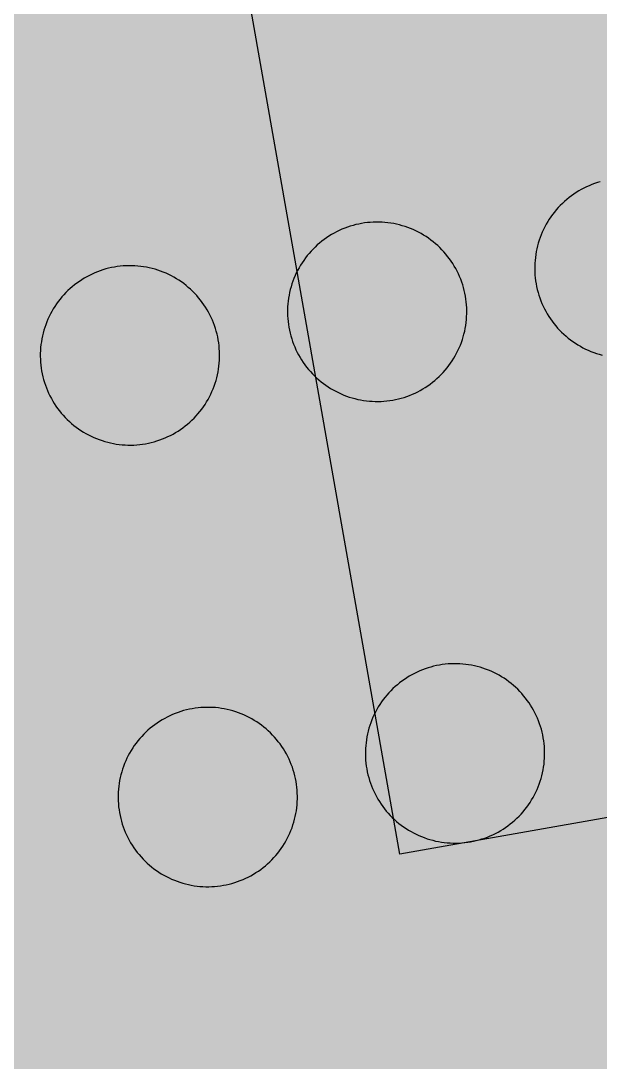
# Model space of a CAD drawing. Header units: metres. Extents: x 284000 to 318000, y 7632000 to 7666000.
# Drawn here: x 296029.4 to 296126.7, y 7650239.9 to 7650414.7 of the extents above; entities that cross this region are included whole.
import ezdxf

# ---------------------------------------------------------------- set-up
doc = ezdxf.new("R2010")
doc.units = ezdxf.units.M
doc.header["$LTSCALE"] = 10
for name, color, linetype in [('HV-D-OPSLAG', 51, 'Continuous'), ('HV-GRAAN', 50, 'Continuous'), ('HV-ONDERGROND', 8, 'Continuous')]:
    doc.layers.add(name, color=color, linetype=linetype)
picture_1 = doc.add_image_def('image1.jpg', size_in_pixel=(3400, 3400))

msp = doc.modelspace()

# ---------------------------------------------------------------- hatches: boundary and pattern name
at = {"layer": 'HV-D-OPSLAG', "true_color": 0xf1faee, "transparency": 33554534}
h = msp.add_hatch(color=51, dxfattribs=at)
h.dxf.hatch_style = 1
h.paths.add_polyline_path([(296145.54, 7650375.78), (296145.45, 7650376.27), (296145.34, 7650376.75), (296145.22, 7650377.22), (296145.08, 7650377.69), (296144.92, 7650378.16), (296144.75, 7650378.62), (296144.56, 7650379.08), (296144.36, 7650379.53), (296144.15, 7650379.97), (296143.92, 7650380.41), (296143.67, 7650380.84), (296143.41, 7650381.26), (296143.14, 7650381.67), (296142.86, 7650382.07), (296142.56, 7650382.46), (296142.25, 7650382.84), (296141.93, 7650383.22), (296141.59, 7650383.58), (296141.25, 7650383.93), (296140.89, 7650384.27), (296140.52, 7650384.59), (296140.14, 7650384.91), (296139.75, 7650385.21), (296139.35, 7650385.5), (296138.95, 7650385.77), (296138.53, 7650386.04), (296138.1, 7650386.28), (296137.67, 7650386.52), (296137.23, 7650386.74), (296136.78, 7650386.95), (296136.33, 7650387.14), (296135.87, 7650387.31), (296135.4, 7650387.47), (296134.93, 7650387.62), (296134.46, 7650387.75), (296133.98, 7650387.86), (296133.49, 7650387.96), (296133.01, 7650388.05), (296132.52, 7650388.11), (296132.03, 7650388.16), (296131.54, 7650388.2), (296131.05, 7650388.22), (296130.56, 7650388.22), (296130.06, 7650388.21), (296129.57, 7650388.18), (296129.08, 7650388.13), (296128.59, 7650388.07), (296128.11, 7650387.99), (296127.62, 7650387.9), (296127.14, 7650387.79), (296126.67, 7650387.66), (296126.19, 7650387.52), (296125.73, 7650387.37), (296125.26, 7650387.2), (296124.81, 7650387.01), (296124.36, 7650386.81), (296123.91, 7650386.59), (296123.48, 7650386.36), (296123.05, 7650386.12), (296122.63, 7650385.86), (296122.22, 7650385.59), (296121.82, 7650385.31), (296121.43, 7650385.01), (296121.04, 7650384.7), (296120.67, 7650384.38), (296120.31, 7650384.04), (296119.96, 7650383.69), (296119.62, 7650383.34), (296119.29, 7650382.97), (296118.98, 7650382.59), (296118.68, 7650382.2), (296118.39, 7650381.8), (296118.11, 7650381.39), (296117.85, 7650380.98), (296117.6, 7650380.55), (296117.37, 7650380.12), (296117.15, 7650379.68), (296116.94, 7650379.23), (296116.75, 7650378.78), (296116.57, 7650378.32), (296116.41, 7650377.85), (296116.27, 7650377.38), (296116.14, 7650376.9), (296116.02, 7650376.43), (296115.92, 7650375.94), (296115.84, 7650375.46), (296115.78, 7650374.97), (296115.72, 7650374.48), (296115.69, 7650373.99), (296115.67, 7650373.5), (296115.67, 7650373), (296115.68, 7650372.51), (296115.71, 7650372.02), (296115.76, 7650371.53), (296115.82, 7650371.04), (296115.9, 7650370.55), (296115.99, 7650370.07), (296116.1, 7650369.59), (296116.22, 7650369.11), (296116.36, 7650368.64), (296116.52, 7650368.17), (296116.69, 7650367.71), (296116.88, 7650367.26), (296117.08, 7650366.81), (296117.29, 7650366.36), (296117.52, 7650365.93), (296117.77, 7650365.5), (296118.02, 7650365.08), (296118.3, 7650364.67), (296118.58, 7650364.27), (296118.88, 7650363.87), (296119.19, 7650363.49), (296119.51, 7650363.12), (296119.85, 7650362.76), (296120.19, 7650362.41), (296120.55, 7650362.07), (296120.92, 7650361.74), (296121.3, 7650361.43), (296121.69, 7650361.13), (296122.09, 7650360.84), (296122.49, 7650360.56), (296122.91, 7650360.3), (296123.34, 7650360.05), (296123.77, 7650359.82), (296124.21, 7650359.6), (296124.66, 7650359.39), (296125.11, 7650359.2), (296125.57, 7650359.02), (296126.04, 7650358.86), (296126.51, 7650358.72), (296126.98, 7650358.59), (296127.46, 7650358.47), (296127.94, 7650358.37), (296128.43, 7650358.29), (296128.92, 7650358.22), (296129.41, 7650358.17), (296129.9, 7650358.14), (296130.39, 7650358.12), (296130.88, 7650358.12), (296131.38, 7650358.13), (296131.87, 7650358.16), (296132.36, 7650358.2), (296132.85, 7650358.27), (296133.33, 7650358.34), (296133.82, 7650358.44), (296134.3, 7650358.55), (296134.77, 7650358.67), (296135.25, 7650358.81), (296135.71, 7650358.97), (296136.17, 7650359.14), (296136.63, 7650359.32), (296137.08, 7650359.53), (296137.52, 7650359.74), (296137.96, 7650359.97), (296138.39, 7650360.21), (296138.81, 7650360.47), (296139.22, 7650360.74), (296139.62, 7650361.03), (296140.01, 7650361.33), (296140.39, 7650361.64), (296140.77, 7650361.96), (296141.13, 7650362.29), (296141.48, 7650362.64), (296141.82, 7650363), (296142.14, 7650363.37), (296142.46, 7650363.75), (296142.76, 7650364.14), (296143.05, 7650364.53), (296143.33, 7650364.94), (296143.59, 7650365.36), (296143.84, 7650365.78), (296144.07, 7650366.22), (296144.29, 7650366.66), (296144.5, 7650367.11), (296144.69, 7650367.56), (296144.86, 7650368.02), (296145.02, 7650368.49), (296145.17, 7650368.96), (296145.3, 7650369.43), (296145.42, 7650369.91), (296145.51, 7650370.39), (296145.6, 7650370.88), (296145.66, 7650371.37), (296145.71, 7650371.86), (296145.75, 7650372.35), (296145.77, 7650372.84), (296145.77, 7650373.33), (296145.76, 7650373.82), (296145.73, 7650374.32), (296145.68, 7650374.81), (296145.62, 7650375.3)])
h = msp.add_hatch(color=51, dxfattribs=at)
h.dxf.hatch_style = 1
h.paths.add_polyline_path([(296104.04, 7650368.46), (296103.94, 7650368.95), (296103.83, 7650369.43), (296103.71, 7650369.9), (296103.57, 7650370.38), (296103.41, 7650370.84), (296103.24, 7650371.3), (296103.06, 7650371.76), (296102.85, 7650372.21), (296102.64, 7650372.65), (296102.41, 7650373.09), (296102.17, 7650373.52), (296101.91, 7650373.94), (296101.64, 7650374.35), (296101.35, 7650374.75), (296101.05, 7650375.14), (296100.74, 7650375.52), (296100.42, 7650375.9), (296100.09, 7650376.26), (296099.74, 7650376.61), (296099.38, 7650376.95), (296099.01, 7650377.27), (296098.63, 7650377.59), (296098.25, 7650377.89), (296097.85, 7650378.18), (296097.44, 7650378.46), (296097.02, 7650378.72), (296096.6, 7650378.97), (296096.16, 7650379.2), (296095.72, 7650379.42), (296095.27, 7650379.63), (296094.82, 7650379.82), (296094.36, 7650379.99), (296093.9, 7650380.15), (296093.42, 7650380.3), (296092.95, 7650380.43), (296092.47, 7650380.54), (296091.99, 7650380.64), (296091.5, 7650380.73), (296091.01, 7650380.79), (296090.52, 7650380.84), (296090.03, 7650380.88), (296089.54, 7650380.9), (296089.05, 7650380.9), (296088.56, 7650380.89), (296088.06, 7650380.86), (296087.57, 7650380.81), (296087.09, 7650380.75), (296086.6, 7650380.67), (296086.12, 7650380.58), (296085.63, 7650380.47), (296085.16, 7650380.35), (296084.69, 7650380.2), (296084.22, 7650380.05), (296083.76, 7650379.88), (296083.3, 7650379.69), (296082.85, 7650379.49), (296082.41, 7650379.28), (296081.97, 7650379.05), (296081.54, 7650378.8), (296081.12, 7650378.54), (296080.71, 7650378.27), (296080.31, 7650377.99), (296079.92, 7650377.69), (296079.54, 7650377.38), (296079.16, 7650377.06), (296078.8, 7650376.72), (296078.45, 7650376.38), (296078.11, 7650376.02), (296077.79, 7650375.65), (296077.47, 7650375.27), (296077.17, 7650374.88), (296076.88, 7650374.48), (296076.61, 7650374.07), (296076.34, 7650373.66), (296076.1, 7650373.23), (296075.86, 7650372.8), (296075.64, 7650372.36), (296075.43, 7650371.91), (296075.24, 7650371.46), (296075.07, 7650371), (296074.91, 7650370.53), (296074.76, 7650370.06), (296074.63, 7650369.59), (296074.52, 7650369.11), (296074.42, 7650368.62), (296074.34, 7650368.14), (296074.27, 7650367.65), (296074.22, 7650367.16), (296074.18, 7650366.67), (296074.16, 7650366.18), (296074.16, 7650365.68), (296074.17, 7650365.19), (296074.2, 7650364.7), (296074.25, 7650364.21), (296074.31, 7650363.72), (296074.39, 7650363.24), (296074.48, 7650362.75), (296074.59, 7650362.27), (296074.72, 7650361.79), (296074.86, 7650361.32), (296075.01, 7650360.86), (296075.18, 7650360.39), (296075.37, 7650359.94), (296075.57, 7650359.49), (296075.79, 7650359.04), (296076.02, 7650358.61), (296076.26, 7650358.18), (296076.52, 7650357.76), (296076.79, 7650357.35), (296077.07, 7650356.95), (296077.37, 7650356.56), (296077.68, 7650356.17), (296078, 7650355.8), (296078.34, 7650355.44), (296078.69, 7650355.09), (296079.04, 7650354.75), (296079.41, 7650354.42), (296079.79, 7650354.11), (296080.18, 7650353.81), (296080.58, 7650353.52), (296080.99, 7650353.24), (296081.4, 7650352.98), (296081.83, 7650352.73), (296082.26, 7650352.5), (296082.7, 7650352.28), (296083.15, 7650352.07), (296083.6, 7650351.88), (296084.06, 7650351.7), (296084.53, 7650351.54), (296085, 7650351.4), (296085.48, 7650351.27), (296085.95, 7650351.15), (296086.44, 7650351.05), (296086.92, 7650350.97), (296087.41, 7650350.9), (296087.9, 7650350.85), (296088.39, 7650350.82), (296088.88, 7650350.8), (296089.38, 7650350.8), (296089.87, 7650350.81), (296090.36, 7650350.84), (296090.85, 7650350.89), (296091.34, 7650350.95), (296091.83, 7650351.03), (296092.31, 7650351.12), (296092.79, 7650351.23), (296093.27, 7650351.35), (296093.74, 7650351.49), (296094.21, 7650351.65), (296094.67, 7650351.82), (296095.12, 7650352.01), (296095.57, 7650352.21), (296096.02, 7650352.42), (296096.45, 7650352.65), (296096.88, 7650352.9), (296097.3, 7650353.15), (296097.71, 7650353.43), (296098.11, 7650353.71), (296098.51, 7650354.01), (296098.89, 7650354.32), (296099.26, 7650354.64), (296099.62, 7650354.98), (296099.97, 7650355.32), (296100.31, 7650355.68), (296100.64, 7650356.05), (296100.95, 7650356.43), (296101.25, 7650356.82), (296101.54, 7650357.22), (296101.82, 7650357.62), (296102.08, 7650358.04), (296102.33, 7650358.47), (296102.56, 7650358.9), (296102.78, 7650359.34), (296102.99, 7650359.79), (296103.18, 7650360.24), (296103.36, 7650360.7), (296103.52, 7650361.17), (296103.66, 7650361.64), (296103.79, 7650362.11), (296103.91, 7650362.59), (296104.01, 7650363.07), (296104.09, 7650363.56), (296104.16, 7650364.05), (296104.21, 7650364.54), (296104.24, 7650365.03), (296104.26, 7650365.52), (296104.26, 7650366.01), (296104.25, 7650366.51), (296104.22, 7650367), (296104.18, 7650367.49), (296104.11, 7650367.98)])
h = msp.add_hatch(color=51, dxfattribs=at)
h.dxf.hatch_style = 1
h.paths.add_polyline_path([(296062.53, 7650361.14), (296062.44, 7650361.63), (296062.33, 7650362.11), (296062.2, 7650362.58), (296062.06, 7650363.06), (296061.91, 7650363.52), (296061.73, 7650363.99), (296061.55, 7650364.44), (296061.35, 7650364.89), (296061.13, 7650365.33), (296060.9, 7650365.77), (296060.66, 7650366.2), (296060.4, 7650366.62), (296060.13, 7650367.03), (296059.84, 7650367.43), (296059.55, 7650367.82), (296059.24, 7650368.21), (296058.91, 7650368.58), (296058.58, 7650368.94), (296058.23, 7650369.29), (296057.88, 7650369.63), (296057.51, 7650369.95), (296057.13, 7650370.27), (296056.74, 7650370.57), (296056.34, 7650370.86), (296055.93, 7650371.14), (296055.51, 7650371.4), (296055.09, 7650371.65), (296054.66, 7650371.88), (296054.22, 7650372.1), (296053.77, 7650372.31), (296053.31, 7650372.5), (296052.85, 7650372.67), (296052.39, 7650372.84), (296051.92, 7650372.98), (296051.44, 7650373.11), (296050.96, 7650373.23), (296050.48, 7650373.32), (296050, 7650373.41), (296049.51, 7650373.47), (296049.02, 7650373.53), (296048.53, 7650373.56), (296048.03, 7650373.58), (296047.54, 7650373.58), (296047.05, 7650373.57), (296046.56, 7650373.54), (296046.07, 7650373.49), (296045.58, 7650373.43), (296045.09, 7650373.35), (296044.61, 7650373.26), (296044.13, 7650373.15), (296043.65, 7650373.03), (296043.18, 7650372.89), (296042.71, 7650372.73), (296042.25, 7650372.56), (296041.79, 7650372.37), (296041.34, 7650372.17), (296040.9, 7650371.96), (296040.47, 7650371.73), (296040.04, 7650371.48), (296039.62, 7650371.23), (296039.21, 7650370.95), (296038.81, 7650370.67), (296038.41, 7650370.37), (296038.03, 7650370.06), (296037.66, 7650369.74), (296037.3, 7650369.4), (296036.95, 7650369.06), (296036.61, 7650368.7), (296036.28, 7650368.33), (296035.97, 7650367.95), (296035.66, 7650367.56), (296035.38, 7650367.16), (296035.1, 7650366.76), (296034.84, 7650366.34), (296034.59, 7650365.91), (296034.35, 7650365.48), (296034.13, 7650365.04), (296033.93, 7650364.59), (296033.74, 7650364.14), (296033.56, 7650363.68), (296033.4, 7650363.21), (296033.25, 7650362.74), (296033.12, 7650362.27), (296033.01, 7650361.79), (296032.91, 7650361.31), (296032.83, 7650360.82), (296032.76, 7650360.33), (296032.71, 7650359.84), (296032.68, 7650359.35), (296032.66, 7650358.86), (296032.65, 7650358.37), (296032.67, 7650357.87), (296032.7, 7650357.38), (296032.74, 7650356.89), (296032.8, 7650356.4), (296032.88, 7650355.92), (296032.98, 7650355.43), (296033.08, 7650354.95), (296033.21, 7650354.48), (296033.35, 7650354), (296033.51, 7650353.54), (296033.68, 7650353.07), (296033.86, 7650352.62), (296034.06, 7650352.17), (296034.28, 7650351.73), (296034.51, 7650351.29), (296034.75, 7650350.86), (296035.01, 7650350.44), (296035.28, 7650350.03), (296035.57, 7650349.63), (296035.86, 7650349.24), (296036.18, 7650348.85), (296036.5, 7650348.48), (296036.83, 7650348.12), (296037.18, 7650347.77), (296037.54, 7650347.43), (296037.91, 7650347.11), (296038.28, 7650346.79), (296038.67, 7650346.49), (296039.07, 7650346.2), (296039.48, 7650345.92), (296039.9, 7650345.66), (296040.32, 7650345.41), (296040.76, 7650345.18), (296041.2, 7650344.96), (296041.64, 7650344.75), (296042.1, 7650344.56), (296042.56, 7650344.39), (296043.02, 7650344.22), (296043.49, 7650344.08), (296043.97, 7650343.95), (296044.45, 7650343.83), (296044.93, 7650343.74), (296045.42, 7650343.65), (296045.9, 7650343.59), (296046.39, 7650343.54), (296046.89, 7650343.5), (296047.38, 7650343.48), (296047.87, 7650343.48), (296048.36, 7650343.49), (296048.85, 7650343.52), (296049.34, 7650343.57), (296049.83, 7650343.63), (296050.32, 7650343.71), (296050.8, 7650343.8), (296051.28, 7650343.91), (296051.76, 7650344.03), (296052.23, 7650344.17), (296052.7, 7650344.33), (296053.16, 7650344.5), (296053.62, 7650344.69), (296054.07, 7650344.89), (296054.51, 7650345.1), (296054.95, 7650345.33), (296055.37, 7650345.58), (296055.79, 7650345.84), (296056.2, 7650346.11), (296056.61, 7650346.39), (296057, 7650346.69), (296057.38, 7650347), (296057.75, 7650347.32), (296058.11, 7650347.66), (296058.47, 7650348), (296058.8, 7650348.36), (296059.13, 7650348.73), (296059.45, 7650349.11), (296059.75, 7650349.5), (296060.04, 7650349.9), (296060.31, 7650350.3), (296060.57, 7650350.72), (296060.82, 7650351.15), (296061.06, 7650351.58), (296061.28, 7650352.02), (296061.48, 7650352.47), (296061.67, 7650352.92), (296061.85, 7650353.38), (296062.01, 7650353.85), (296062.16, 7650354.32), (296062.29, 7650354.79), (296062.4, 7650355.27), (296062.5, 7650355.75), (296062.58, 7650356.24), (296062.65, 7650356.73), (296062.7, 7650357.22), (296062.74, 7650357.71), (296062.75, 7650358.2), (296062.76, 7650358.69), (296062.74, 7650359.19), (296062.71, 7650359.68), (296062.67, 7650360.17), (296062.61, 7650360.66)])
h = msp.add_hatch(color=51, dxfattribs=at)
h.dxf.hatch_style = 1
h.paths.add_polyline_path([(296117.11, 7650294.34), (296117.01, 7650294.83), (296116.9, 7650295.31), (296116.78, 7650295.78), (296116.64, 7650296.26), (296116.48, 7650296.72), (296116.31, 7650297.19), (296116.12, 7650297.64), (296115.92, 7650298.09), (296115.71, 7650298.53), (296115.48, 7650298.97), (296115.23, 7650299.4), (296114.98, 7650299.82), (296114.71, 7650300.23), (296114.42, 7650300.63), (296114.12, 7650301.02), (296113.81, 7650301.41), (296113.49, 7650301.78), (296113.16, 7650302.14), (296112.81, 7650302.49), (296112.45, 7650302.83), (296112.08, 7650303.15), (296111.7, 7650303.47), (296111.31, 7650303.77), (296110.92, 7650304.06), (296110.51, 7650304.34), (296110.09, 7650304.6), (296109.67, 7650304.85), (296109.23, 7650305.08), (296108.79, 7650305.3), (296108.34, 7650305.51), (296107.89, 7650305.7), (296107.43, 7650305.87), (296106.96, 7650306.04), (296106.49, 7650306.18), (296106.02, 7650306.31), (296105.54, 7650306.43), (296105.06, 7650306.52), (296104.57, 7650306.61), (296104.08, 7650306.67), (296103.59, 7650306.73), (296103.1, 7650306.76), (296102.61, 7650306.78), (296102.12, 7650306.78), (296101.63, 7650306.77), (296101.13, 7650306.74), (296100.64, 7650306.69), (296100.15, 7650306.63), (296099.67, 7650306.55), (296099.18, 7650306.46), (296098.7, 7650306.35), (296098.23, 7650306.23), (296097.76, 7650306.09), (296097.29, 7650305.93), (296096.83, 7650305.76), (296096.37, 7650305.57), (296095.92, 7650305.37), (296095.48, 7650305.16), (296095.04, 7650304.93), (296094.61, 7650304.68), (296094.19, 7650304.43), (296093.78, 7650304.15), (296093.38, 7650303.87), (296092.99, 7650303.57), (296092.61, 7650303.26), (296092.23, 7650302.94), (296091.87, 7650302.6), (296091.52, 7650302.26), (296091.18, 7650301.9), (296090.86, 7650301.53), (296090.54, 7650301.15), (296090.24, 7650300.76), (296089.95, 7650300.36), (296089.68, 7650299.96), (296089.41, 7650299.54), (296089.16, 7650299.11), (296088.93, 7650298.68), (296088.71, 7650298.24), (296088.5, 7650297.79), (296088.31, 7650297.34), (296088.14, 7650296.88), (296087.98, 7650296.41), (296087.83, 7650295.94), (296087.7, 7650295.47), (296087.59, 7650294.99), (296087.49, 7650294.51), (296087.4, 7650294.02), (296087.34, 7650293.53), (296087.29, 7650293.04), (296087.25, 7650292.55), (296087.23, 7650292.06), (296087.23, 7650291.57), (296087.24, 7650291.07), (296087.27, 7650290.58), (296087.32, 7650290.09), (296087.38, 7650289.6), (296087.46, 7650289.12), (296087.55, 7650288.63), (296087.66, 7650288.15), (296087.79, 7650287.68), (296087.93, 7650287.2), (296088.08, 7650286.74), (296088.25, 7650286.27), (296088.44, 7650285.82), (296088.64, 7650285.37), (296088.86, 7650284.93), (296089.08, 7650284.49), (296089.33, 7650284.06), (296089.59, 7650283.64), (296089.86, 7650283.23), (296090.14, 7650282.83), (296090.44, 7650282.44), (296090.75, 7650282.05), (296091.07, 7650281.68), (296091.41, 7650281.32), (296091.75, 7650280.97), (296092.11, 7650280.63), (296092.48, 7650280.31), (296092.86, 7650279.99), (296093.25, 7650279.69), (296093.65, 7650279.4), (296094.06, 7650279.12), (296094.47, 7650278.86), (296094.9, 7650278.61), (296095.33, 7650278.38), (296095.77, 7650278.16), (296096.22, 7650277.95), (296096.67, 7650277.76), (296097.13, 7650277.59), (296097.6, 7650277.42), (296098.07, 7650277.28), (296098.54, 7650277.15), (296099.02, 7650277.03), (296099.51, 7650276.94), (296099.99, 7650276.85), (296100.48, 7650276.79), (296100.97, 7650276.73), (296101.46, 7650276.7), (296101.95, 7650276.68), (296102.45, 7650276.68), (296102.94, 7650276.69), (296103.43, 7650276.72), (296103.92, 7650276.77), (296104.41, 7650276.83), (296104.9, 7650276.91), (296105.38, 7650277), (296105.86, 7650277.11), (296106.34, 7650277.23), (296106.81, 7650277.37), (296107.28, 7650277.53), (296107.74, 7650277.7), (296108.19, 7650277.89), (296108.64, 7650278.09), (296109.09, 7650278.3), (296109.52, 7650278.53), (296109.95, 7650278.78), (296110.37, 7650279.03), (296110.78, 7650279.31), (296111.18, 7650279.59), (296111.57, 7650279.89), (296111.96, 7650280.2), (296112.33, 7650280.52), (296112.69, 7650280.86), (296113.04, 7650281.2), (296113.38, 7650281.56), (296113.71, 7650281.93), (296114.02, 7650282.31), (296114.32, 7650282.7), (296114.61, 7650283.1), (296114.89, 7650283.5), (296115.15, 7650283.92), (296115.4, 7650284.35), (296115.63, 7650284.78), (296115.85, 7650285.22), (296116.06, 7650285.67), (296116.25, 7650286.12), (296116.43, 7650286.58), (296116.59, 7650287.05), (296116.73, 7650287.52), (296116.86, 7650287.99), (296116.98, 7650288.47), (296117.08, 7650288.95), (296117.16, 7650289.44), (296117.23, 7650289.93), (296117.28, 7650290.42), (296117.31, 7650290.91), (296117.33, 7650291.4), (296117.33, 7650291.89), (296117.32, 7650292.39), (296117.29, 7650292.88), (296117.24, 7650293.37), (296117.18, 7650293.86)])
h = msp.add_hatch(color=51, dxfattribs=at)
h.dxf.hatch_style = 1
h.paths.add_polyline_path([(296075.6, 7650287.02), (296075.51, 7650287.51), (296075.4, 7650287.99), (296075.27, 7650288.47), (296075.13, 7650288.94), (296074.98, 7650289.4), (296074.8, 7650289.87), (296074.62, 7650290.32), (296074.42, 7650290.77), (296074.2, 7650291.22), (296073.97, 7650291.65), (296073.73, 7650292.08), (296073.47, 7650292.5), (296073.2, 7650292.91), (296072.91, 7650293.31), (296072.62, 7650293.7), (296072.31, 7650294.09), (296071.98, 7650294.46), (296071.65, 7650294.82), (296071.3, 7650295.17), (296070.94, 7650295.51), (296070.58, 7650295.84), (296070.2, 7650296.15), (296069.81, 7650296.45), (296069.41, 7650296.74), (296069, 7650297.02), (296068.58, 7650297.28), (296068.16, 7650297.53), (296067.73, 7650297.76), (296067.29, 7650297.98), (296066.84, 7650298.19), (296066.38, 7650298.38), (296065.92, 7650298.56), (296065.46, 7650298.72), (296064.99, 7650298.86), (296064.51, 7650298.99), (296064.03, 7650299.11), (296063.55, 7650299.21), (296063.06, 7650299.29), (296062.58, 7650299.36), (296062.09, 7650299.41), (296061.6, 7650299.44), (296061.1, 7650299.46), (296060.61, 7650299.46), (296060.12, 7650299.45), (296059.63, 7650299.42), (296059.14, 7650299.37), (296058.65, 7650299.31), (296058.16, 7650299.23), (296057.68, 7650299.14), (296057.2, 7650299.03), (296056.72, 7650298.91), (296056.25, 7650298.77), (296055.78, 7650298.61), (296055.32, 7650298.44), (296054.86, 7650298.25), (296054.41, 7650298.05), (296053.97, 7650297.84), (296053.54, 7650297.61), (296053.11, 7650297.36), (296052.69, 7650297.11), (296052.28, 7650296.83), (296051.87, 7650296.55), (296051.48, 7650296.25), (296051.1, 7650295.94), (296050.73, 7650295.62), (296050.37, 7650295.28), (296050.02, 7650294.94), (296049.68, 7650294.58), (296049.35, 7650294.21), (296049.04, 7650293.83), (296048.73, 7650293.44), (296048.44, 7650293.04), (296048.17, 7650292.64), (296047.91, 7650292.22), (296047.66, 7650291.79), (296047.42, 7650291.36), (296047.2, 7650290.92), (296047, 7650290.47), (296046.81, 7650290.02), (296046.63, 7650289.56), (296046.47, 7650289.09), (296046.32, 7650288.62), (296046.19, 7650288.15), (296046.08, 7650287.67), (296045.98, 7650287.19), (296045.9, 7650286.7), (296045.83, 7650286.21), (296045.78, 7650285.72), (296045.75, 7650285.23), (296045.73, 7650284.74), (296045.72, 7650284.25), (296045.74, 7650283.75), (296045.77, 7650283.26), (296045.81, 7650282.77), (296045.87, 7650282.28), (296045.95, 7650281.8), (296046.04, 7650281.31), (296046.15, 7650280.83), (296046.28, 7650280.36), (296046.42, 7650279.88), (296046.58, 7650279.42), (296046.75, 7650278.96), (296046.93, 7650278.5), (296047.13, 7650278.05), (296047.35, 7650277.61), (296047.58, 7650277.17), (296047.82, 7650276.74), (296048.08, 7650276.32), (296048.35, 7650275.91), (296048.64, 7650275.51), (296048.93, 7650275.12), (296049.24, 7650274.74), (296049.57, 7650274.36), (296049.9, 7650274), (296050.25, 7650273.65), (296050.61, 7650273.31), (296050.97, 7650272.99), (296051.35, 7650272.67), (296051.74, 7650272.37), (296052.14, 7650272.08), (296052.55, 7650271.8), (296052.97, 7650271.54), (296053.39, 7650271.29), (296053.82, 7650271.06), (296054.27, 7650270.84), (296054.71, 7650270.63), (296055.17, 7650270.44), (296055.63, 7650270.27), (296056.09, 7650270.11), (296056.56, 7650269.96), (296057.04, 7650269.83), (296057.52, 7650269.72), (296058, 7650269.62), (296058.49, 7650269.53), (296058.97, 7650269.47), (296059.46, 7650269.42), (296059.95, 7650269.38), (296060.45, 7650269.36), (296060.94, 7650269.36), (296061.43, 7650269.37), (296061.92, 7650269.4), (296062.41, 7650269.45), (296062.9, 7650269.51), (296063.39, 7650269.59), (296063.87, 7650269.68), (296064.35, 7650269.79), (296064.83, 7650269.91), (296065.3, 7650270.06), (296065.77, 7650270.21), (296066.23, 7650270.38), (296066.69, 7650270.57), (296067.14, 7650270.77), (296067.58, 7650270.98), (296068.02, 7650271.21), (296068.44, 7650271.46), (296068.86, 7650271.72), (296069.27, 7650271.99), (296069.68, 7650272.27), (296070.07, 7650272.57), (296070.45, 7650272.88), (296070.82, 7650273.2), (296071.18, 7650273.54), (296071.53, 7650273.88), (296071.87, 7650274.24), (296072.2, 7650274.61), (296072.51, 7650274.99), (296072.82, 7650275.38), (296073.11, 7650275.78), (296073.38, 7650276.19), (296073.64, 7650276.6), (296073.89, 7650277.03), (296074.13, 7650277.46), (296074.35, 7650277.9), (296074.55, 7650278.35), (296074.74, 7650278.8), (296074.92, 7650279.26), (296075.08, 7650279.73), (296075.23, 7650280.2), (296075.36, 7650280.67), (296075.47, 7650281.15), (296075.57, 7650281.64), (296075.65, 7650282.12), (296075.72, 7650282.61), (296075.77, 7650283.1), (296075.81, 7650283.59), (296075.82, 7650284.08), (296075.83, 7650284.58), (296075.81, 7650285.07), (296075.78, 7650285.56), (296075.74, 7650286.05), (296075.68, 7650286.54)])
at = {"layer": 'HV-GRAAN', "true_color": 0xffd166, "transparency": 33554534}
h = msp.add_hatch(color=50, dxfattribs=at)
h.dxf.hatch_style = 1
h.paths.add_polyline_path([(296463.97, 7650656.1), (296563.29, 7650092.8), (296039.52, 7650000.44), (295940.19, 7650563.75)])
h = msp.add_hatch(color=50, dxfattribs=at)
h.dxf.hatch_style = 1
h.paths.add_polyline_path([(296345.95, 7650574.16), (296389.51, 7650327.09), (296093.04, 7650274.82), (296049.47, 7650521.88)])

# ---------------------------------------------------------------- linework, layer by layer
at = {"layer": 'HV-D-OPSLAG'}
msp.add_lwpolyline([(296126.67, 7650387.66), (296126.19, 7650387.52), (296125.73, 7650387.37), (296125.26, 7650387.2), (296124.81, 7650387.01), (296124.36, 7650386.81), (296123.91, 7650386.59), (296123.48, 7650386.36), (296123.05, 7650386.12), (296122.63, 7650385.86), (296122.22, 7650385.59), (296121.82, 7650385.31), (296121.43, 7650385.01), (296121.04, 7650384.7), (296120.67, 7650384.38), (296120.31, 7650384.04), (296119.96, 7650383.69), (296119.62, 7650383.34), (296119.29, 7650382.97), (296118.98, 7650382.59), (296118.68, 7650382.2), (296118.39, 7650381.8), (296118.11, 7650381.39), (296117.85, 7650380.98), (296117.6, 7650380.55), (296117.37, 7650380.12), (296117.15, 7650379.68), (296116.94, 7650379.23), (296116.75, 7650378.78), (296116.57, 7650378.32), (296116.41, 7650377.85), (296116.27, 7650377.38), (296116.14, 7650376.9), (296116.02, 7650376.43), (296115.92, 7650375.94), (296115.84, 7650375.46), (296115.78, 7650374.97), (296115.72, 7650374.48), (296115.69, 7650373.99), (296115.67, 7650373.5), (296115.67, 7650373), (296115.68, 7650372.51), (296115.71, 7650372.02), (296115.76, 7650371.53), (296115.82, 7650371.04), (296115.9, 7650370.55), (296115.99, 7650370.07), (296116.1, 7650369.59), (296116.22, 7650369.11), (296116.36, 7650368.64), (296116.52, 7650368.17), (296116.69, 7650367.71), (296116.88, 7650367.26), (296117.08, 7650366.81), (296117.29, 7650366.36), (296117.52, 7650365.93), (296117.77, 7650365.5), (296118.02, 7650365.08), (296118.3, 7650364.67), (296118.58, 7650364.27), (296118.88, 7650363.87), (296119.19, 7650363.49), (296119.51, 7650363.12), (296119.85, 7650362.76), (296120.19, 7650362.41), (296120.55, 7650362.07), (296120.92, 7650361.74), (296121.3, 7650361.43), (296121.69, 7650361.13), (296122.09, 7650360.84), (296122.49, 7650360.56), (296122.91, 7650360.3), (296123.34, 7650360.05), (296123.77, 7650359.82), (296124.21, 7650359.6), (296124.66, 7650359.39), (296125.11, 7650359.2), (296125.57, 7650359.02), (296126.04, 7650358.86), (296126.51, 7650358.72), (296126.98, 7650358.59)], dxfattribs=at)
for points in [[(296104.04, 7650368.46), (296103.94, 7650368.95), (296103.83, 7650369.43), (296103.71, 7650369.9), (296103.57, 7650370.38), (296103.41, 7650370.84), (296103.24, 7650371.3), (296103.06, 7650371.76), (296102.85, 7650372.21), (296102.64, 7650372.65), (296102.41, 7650373.09), (296102.17, 7650373.52), (296101.91, 7650373.94), (296101.64, 7650374.35), (296101.35, 7650374.75), (296101.05, 7650375.14), (296100.74, 7650375.52), (296100.42, 7650375.9), (296100.09, 7650376.26), (296099.74, 7650376.61), (296099.38, 7650376.95), (296099.01, 7650377.27), (296098.63, 7650377.59), (296098.25, 7650377.89), (296097.85, 7650378.18), (296097.44, 7650378.46), (296097.02, 7650378.72), (296096.6, 7650378.97), (296096.16, 7650379.2), (296095.72, 7650379.42), (296095.27, 7650379.63), (296094.82, 7650379.82), (296094.36, 7650379.99), (296093.9, 7650380.15), (296093.42, 7650380.3), (296092.95, 7650380.43), (296092.47, 7650380.54), (296091.99, 7650380.64), (296091.5, 7650380.73), (296091.01, 7650380.79), (296090.52, 7650380.84), (296090.03, 7650380.88), (296089.54, 7650380.9), (296089.05, 7650380.9), (296088.56, 7650380.89), (296088.06, 7650380.86), (296087.57, 7650380.81), (296087.09, 7650380.75), (296086.6, 7650380.67), (296086.12, 7650380.58), (296085.63, 7650380.47), (296085.16, 7650380.35), (296084.69, 7650380.2), (296084.22, 7650380.05), (296083.76, 7650379.88), (296083.3, 7650379.69), (296082.85, 7650379.49), (296082.41, 7650379.28), (296081.97, 7650379.05), (296081.54, 7650378.8), (296081.12, 7650378.54), (296080.71, 7650378.27), (296080.31, 7650377.99), (296079.92, 7650377.69), (296079.54, 7650377.38), (296079.16, 7650377.06), (296078.8, 7650376.72), (296078.45, 7650376.38), (296078.11, 7650376.02), (296077.79, 7650375.65), (296077.47, 7650375.27), (296077.17, 7650374.88), (296076.88, 7650374.48), (296076.61, 7650374.07), (296076.34, 7650373.66), (296076.1, 7650373.23), (296075.86, 7650372.8), (296075.64, 7650372.36), (296075.43, 7650371.91), (296075.24, 7650371.46), (296075.07, 7650371), (296074.91, 7650370.53), (296074.76, 7650370.06), (296074.63, 7650369.59), (296074.52, 7650369.11), (296074.42, 7650368.62), (296074.34, 7650368.14), (296074.27, 7650367.65), (296074.22, 7650367.16), (296074.18, 7650366.67), (296074.16, 7650366.18), (296074.16, 7650365.68), (296074.17, 7650365.19), (296074.2, 7650364.7), (296074.25, 7650364.21), (296074.31, 7650363.72), (296074.39, 7650363.24), (296074.48, 7650362.75), (296074.59, 7650362.27), (296074.72, 7650361.79), (296074.86, 7650361.32), (296075.01, 7650360.86), (296075.18, 7650360.39), (296075.37, 7650359.94), (296075.57, 7650359.49), (296075.79, 7650359.04), (296076.02, 7650358.61), (296076.26, 7650358.18), (296076.52, 7650357.76), (296076.79, 7650357.35), (296077.07, 7650356.95), (296077.37, 7650356.56), (296077.68, 7650356.17), (296078, 7650355.8), (296078.34, 7650355.44), (296078.69, 7650355.09), (296079.04, 7650354.75), (296079.41, 7650354.42), (296079.79, 7650354.11), (296080.18, 7650353.81), (296080.58, 7650353.52), (296080.99, 7650353.24), (296081.4, 7650352.98), (296081.83, 7650352.73), (296082.26, 7650352.5), (296082.7, 7650352.28), (296083.15, 7650352.07), (296083.6, 7650351.88), (296084.06, 7650351.7), (296084.53, 7650351.54), (296085, 7650351.4), (296085.48, 7650351.27), (296085.95, 7650351.15), (296086.44, 7650351.05), (296086.92, 7650350.97), (296087.41, 7650350.9), (296087.9, 7650350.85), (296088.39, 7650350.82), (296088.88, 7650350.8), (296089.38, 7650350.8), (296089.87, 7650350.81), (296090.36, 7650350.84), (296090.85, 7650350.89), (296091.34, 7650350.95), (296091.83, 7650351.03), (296092.31, 7650351.12), (296092.79, 7650351.23), (296093.27, 7650351.35), (296093.74, 7650351.49), (296094.21, 7650351.65), (296094.67, 7650351.82), (296095.12, 7650352.01), (296095.57, 7650352.21), (296096.02, 7650352.42), (296096.45, 7650352.65), (296096.88, 7650352.9), (296097.3, 7650353.15), (296097.71, 7650353.43), (296098.11, 7650353.71), (296098.51, 7650354.01), (296098.89, 7650354.32), (296099.26, 7650354.64), (296099.62, 7650354.98), (296099.97, 7650355.32), (296100.31, 7650355.68), (296100.64, 7650356.05), (296100.95, 7650356.43), (296101.25, 7650356.82), (296101.54, 7650357.22), (296101.82, 7650357.62), (296102.08, 7650358.04), (296102.33, 7650358.47), (296102.56, 7650358.9), (296102.78, 7650359.34), (296102.99, 7650359.79), (296103.18, 7650360.24), (296103.36, 7650360.7), (296103.52, 7650361.17), (296103.66, 7650361.64), (296103.79, 7650362.11), (296103.91, 7650362.59), (296104.01, 7650363.07), (296104.09, 7650363.56), (296104.16, 7650364.05), (296104.21, 7650364.54), (296104.24, 7650365.03), (296104.26, 7650365.52), (296104.26, 7650366.01), (296104.25, 7650366.51), (296104.22, 7650367), (296104.18, 7650367.49), (296104.11, 7650367.98), (296104.04, 7650368.46)], [(296062.53, 7650361.14), (296062.44, 7650361.63), (296062.33, 7650362.11), (296062.2, 7650362.58), (296062.06, 7650363.06), (296061.91, 7650363.52), (296061.73, 7650363.99), (296061.55, 7650364.44), (296061.35, 7650364.89), (296061.13, 7650365.33), (296060.9, 7650365.77), (296060.66, 7650366.2), (296060.4, 7650366.62), (296060.13, 7650367.03), (296059.84, 7650367.43), (296059.55, 7650367.82), (296059.24, 7650368.21), (296058.91, 7650368.58), (296058.58, 7650368.94), (296058.23, 7650369.29), (296057.88, 7650369.63), (296057.51, 7650369.95), (296057.13, 7650370.27), (296056.74, 7650370.57), (296056.34, 7650370.86), (296055.93, 7650371.14), (296055.51, 7650371.4), (296055.09, 7650371.65), (296054.66, 7650371.88), (296054.22, 7650372.1), (296053.77, 7650372.31), (296053.31, 7650372.5), (296052.85, 7650372.67), (296052.39, 7650372.84), (296051.92, 7650372.98), (296051.44, 7650373.11), (296050.96, 7650373.23), (296050.48, 7650373.32), (296050, 7650373.41), (296049.51, 7650373.47), (296049.02, 7650373.53), (296048.53, 7650373.56), (296048.03, 7650373.58), (296047.54, 7650373.58), (296047.05, 7650373.57), (296046.56, 7650373.54), (296046.07, 7650373.49), (296045.58, 7650373.43), (296045.09, 7650373.35), (296044.61, 7650373.26), (296044.13, 7650373.15), (296043.65, 7650373.03), (296043.18, 7650372.89), (296042.71, 7650372.73), (296042.25, 7650372.56), (296041.79, 7650372.37), (296041.34, 7650372.17), (296040.9, 7650371.96), (296040.47, 7650371.73), (296040.04, 7650371.48), (296039.62, 7650371.23), (296039.21, 7650370.95), (296038.81, 7650370.67), (296038.41, 7650370.37), (296038.03, 7650370.06), (296037.66, 7650369.74), (296037.3, 7650369.4), (296036.95, 7650369.06), (296036.61, 7650368.7), (296036.28, 7650368.33), (296035.97, 7650367.95), (296035.66, 7650367.56), (296035.38, 7650367.16), (296035.1, 7650366.76), (296034.84, 7650366.34), (296034.59, 7650365.91), (296034.35, 7650365.48), (296034.13, 7650365.04), (296033.93, 7650364.59), (296033.74, 7650364.14), (296033.56, 7650363.68), (296033.4, 7650363.21), (296033.25, 7650362.74), (296033.12, 7650362.27), (296033.01, 7650361.79), (296032.91, 7650361.31), (296032.83, 7650360.82), (296032.76, 7650360.33), (296032.71, 7650359.84), (296032.68, 7650359.35), (296032.66, 7650358.86), (296032.65, 7650358.37), (296032.67, 7650357.87), (296032.7, 7650357.38), (296032.74, 7650356.89), (296032.8, 7650356.4), (296032.88, 7650355.92), (296032.98, 7650355.43), (296033.08, 7650354.95), (296033.21, 7650354.48), (296033.35, 7650354), (296033.51, 7650353.54), (296033.68, 7650353.07), (296033.86, 7650352.62), (296034.06, 7650352.17), (296034.28, 7650351.73), (296034.51, 7650351.29), (296034.75, 7650350.86), (296035.01, 7650350.44), (296035.28, 7650350.03), (296035.57, 7650349.63), (296035.86, 7650349.24), (296036.18, 7650348.85), (296036.5, 7650348.48), (296036.83, 7650348.12), (296037.18, 7650347.77), (296037.54, 7650347.43), (296037.91, 7650347.11), (296038.28, 7650346.79), (296038.67, 7650346.49), (296039.07, 7650346.2), (296039.48, 7650345.92), (296039.9, 7650345.66), (296040.32, 7650345.41), (296040.76, 7650345.18), (296041.2, 7650344.96), (296041.64, 7650344.75), (296042.1, 7650344.56), (296042.56, 7650344.39), (296043.02, 7650344.22), (296043.49, 7650344.08), (296043.97, 7650343.95), (296044.45, 7650343.83), (296044.93, 7650343.74), (296045.42, 7650343.65), (296045.9, 7650343.59), (296046.39, 7650343.54), (296046.89, 7650343.5), (296047.38, 7650343.48), (296047.87, 7650343.48), (296048.36, 7650343.49), (296048.85, 7650343.52), (296049.34, 7650343.57), (296049.83, 7650343.63), (296050.32, 7650343.71), (296050.8, 7650343.8), (296051.28, 7650343.91), (296051.76, 7650344.03), (296052.23, 7650344.17), (296052.7, 7650344.33), (296053.16, 7650344.5), (296053.62, 7650344.69), (296054.07, 7650344.89), (296054.51, 7650345.1), (296054.95, 7650345.33), (296055.37, 7650345.58), (296055.79, 7650345.84), (296056.2, 7650346.11), (296056.61, 7650346.39), (296057, 7650346.69), (296057.38, 7650347), (296057.75, 7650347.32), (296058.11, 7650347.66), (296058.47, 7650348), (296058.8, 7650348.36), (296059.13, 7650348.73), (296059.45, 7650349.11), (296059.75, 7650349.5), (296060.04, 7650349.9), (296060.31, 7650350.3), (296060.57, 7650350.72), (296060.82, 7650351.15), (296061.06, 7650351.58), (296061.28, 7650352.02), (296061.48, 7650352.47), (296061.67, 7650352.92), (296061.85, 7650353.38), (296062.01, 7650353.85), (296062.16, 7650354.32), (296062.29, 7650354.79), (296062.4, 7650355.27), (296062.5, 7650355.75), (296062.58, 7650356.24), (296062.65, 7650356.73), (296062.7, 7650357.22), (296062.74, 7650357.71), (296062.75, 7650358.2), (296062.76, 7650358.69), (296062.74, 7650359.19), (296062.71, 7650359.68), (296062.67, 7650360.17), (296062.61, 7650360.66), (296062.53, 7650361.14)], [(296117.11, 7650294.34), (296117.01, 7650294.83), (296116.9, 7650295.31), (296116.78, 7650295.78), (296116.64, 7650296.26), (296116.48, 7650296.72), (296116.31, 7650297.19), (296116.12, 7650297.64), (296115.92, 7650298.09), (296115.71, 7650298.53), (296115.48, 7650298.97), (296115.23, 7650299.4), (296114.98, 7650299.82), (296114.71, 7650300.23), (296114.42, 7650300.63), (296114.12, 7650301.02), (296113.81, 7650301.41), (296113.49, 7650301.78), (296113.16, 7650302.14), (296112.81, 7650302.49), (296112.45, 7650302.83), (296112.08, 7650303.15), (296111.7, 7650303.47), (296111.31, 7650303.77), (296110.92, 7650304.06), (296110.51, 7650304.34), (296110.09, 7650304.6), (296109.67, 7650304.85), (296109.23, 7650305.08), (296108.79, 7650305.3), (296108.34, 7650305.51), (296107.89, 7650305.7), (296107.43, 7650305.87), (296106.96, 7650306.04), (296106.49, 7650306.18), (296106.02, 7650306.31), (296105.54, 7650306.43), (296105.06, 7650306.52), (296104.57, 7650306.61), (296104.08, 7650306.67), (296103.59, 7650306.73), (296103.1, 7650306.76), (296102.61, 7650306.78), (296102.12, 7650306.78), (296101.63, 7650306.77), (296101.13, 7650306.74), (296100.64, 7650306.69), (296100.15, 7650306.63), (296099.67, 7650306.55), (296099.18, 7650306.46), (296098.7, 7650306.35), (296098.23, 7650306.23), (296097.76, 7650306.09), (296097.29, 7650305.93), (296096.83, 7650305.76), (296096.37, 7650305.57), (296095.92, 7650305.37), (296095.48, 7650305.16), (296095.04, 7650304.93), (296094.61, 7650304.68), (296094.19, 7650304.43), (296093.78, 7650304.15), (296093.38, 7650303.87), (296092.99, 7650303.57), (296092.61, 7650303.26), (296092.23, 7650302.94), (296091.87, 7650302.6), (296091.52, 7650302.26), (296091.18, 7650301.9), (296090.86, 7650301.53), (296090.54, 7650301.15), (296090.24, 7650300.76), (296089.95, 7650300.36), (296089.68, 7650299.96), (296089.41, 7650299.54), (296089.16, 7650299.11), (296088.93, 7650298.68), (296088.71, 7650298.24), (296088.5, 7650297.79), (296088.31, 7650297.34), (296088.14, 7650296.88), (296087.98, 7650296.41), (296087.83, 7650295.94), (296087.7, 7650295.47), (296087.59, 7650294.99), (296087.49, 7650294.51), (296087.4, 7650294.02), (296087.34, 7650293.53), (296087.29, 7650293.04), (296087.25, 7650292.55), (296087.23, 7650292.06), (296087.23, 7650291.57), (296087.24, 7650291.07), (296087.27, 7650290.58), (296087.32, 7650290.09), (296087.38, 7650289.6), (296087.46, 7650289.12), (296087.55, 7650288.63), (296087.66, 7650288.15), (296087.79, 7650287.68), (296087.93, 7650287.2), (296088.08, 7650286.74), (296088.25, 7650286.27), (296088.44, 7650285.82), (296088.64, 7650285.37), (296088.86, 7650284.93), (296089.08, 7650284.49), (296089.33, 7650284.06), (296089.59, 7650283.64), (296089.86, 7650283.23), (296090.14, 7650282.83), (296090.44, 7650282.44), (296090.75, 7650282.05), (296091.07, 7650281.68), (296091.41, 7650281.32), (296091.75, 7650280.97), (296092.11, 7650280.63), (296092.48, 7650280.31), (296092.86, 7650279.99), (296093.25, 7650279.69), (296093.65, 7650279.4), (296094.06, 7650279.12), (296094.47, 7650278.86), (296094.9, 7650278.61), (296095.33, 7650278.38), (296095.77, 7650278.16), (296096.22, 7650277.95), (296096.67, 7650277.76), (296097.13, 7650277.59), (296097.6, 7650277.42), (296098.07, 7650277.28), (296098.54, 7650277.15), (296099.02, 7650277.03), (296099.51, 7650276.94), (296099.99, 7650276.85), (296100.48, 7650276.79), (296100.97, 7650276.73), (296101.46, 7650276.7), (296101.95, 7650276.68), (296102.45, 7650276.68), (296102.94, 7650276.69), (296103.43, 7650276.72), (296103.92, 7650276.77), (296104.41, 7650276.83), (296104.9, 7650276.91), (296105.38, 7650277), (296105.86, 7650277.11), (296106.34, 7650277.23), (296106.81, 7650277.37), (296107.28, 7650277.53), (296107.74, 7650277.7), (296108.19, 7650277.89), (296108.64, 7650278.09), (296109.09, 7650278.3), (296109.52, 7650278.53), (296109.95, 7650278.78), (296110.37, 7650279.03), (296110.78, 7650279.31), (296111.18, 7650279.59), (296111.57, 7650279.89), (296111.96, 7650280.2), (296112.33, 7650280.52), (296112.69, 7650280.86), (296113.04, 7650281.2), (296113.38, 7650281.56), (296113.71, 7650281.93), (296114.02, 7650282.31), (296114.32, 7650282.7), (296114.61, 7650283.1), (296114.89, 7650283.5), (296115.15, 7650283.92), (296115.4, 7650284.35), (296115.63, 7650284.78), (296115.85, 7650285.22), (296116.06, 7650285.67), (296116.25, 7650286.12), (296116.43, 7650286.58), (296116.59, 7650287.05), (296116.73, 7650287.52), (296116.86, 7650287.99), (296116.98, 7650288.47), (296117.08, 7650288.95), (296117.16, 7650289.44), (296117.23, 7650289.93), (296117.28, 7650290.42), (296117.31, 7650290.91), (296117.33, 7650291.4), (296117.33, 7650291.89), (296117.32, 7650292.39), (296117.29, 7650292.88), (296117.24, 7650293.37), (296117.18, 7650293.86), (296117.11, 7650294.34)], [(296075.6, 7650287.02), (296075.51, 7650287.51), (296075.4, 7650287.99), (296075.27, 7650288.47), (296075.13, 7650288.94), (296074.98, 7650289.4), (296074.8, 7650289.87), (296074.62, 7650290.32), (296074.42, 7650290.77), (296074.2, 7650291.22), (296073.97, 7650291.65), (296073.73, 7650292.08), (296073.47, 7650292.5), (296073.2, 7650292.91), (296072.91, 7650293.31), (296072.62, 7650293.7), (296072.31, 7650294.09), (296071.98, 7650294.46), (296071.65, 7650294.82), (296071.3, 7650295.17), (296070.94, 7650295.51), (296070.58, 7650295.84), (296070.2, 7650296.15), (296069.81, 7650296.45), (296069.41, 7650296.74), (296069, 7650297.02), (296068.58, 7650297.28), (296068.16, 7650297.53), (296067.73, 7650297.76), (296067.29, 7650297.98), (296066.84, 7650298.19), (296066.38, 7650298.38), (296065.92, 7650298.56), (296065.46, 7650298.72), (296064.99, 7650298.86), (296064.51, 7650298.99), (296064.03, 7650299.11), (296063.55, 7650299.21), (296063.06, 7650299.29), (296062.58, 7650299.36), (296062.09, 7650299.41), (296061.6, 7650299.44), (296061.1, 7650299.46), (296060.61, 7650299.46), (296060.12, 7650299.45), (296059.63, 7650299.42), (296059.14, 7650299.37), (296058.65, 7650299.31), (296058.16, 7650299.23), (296057.68, 7650299.14), (296057.2, 7650299.03), (296056.72, 7650298.91), (296056.25, 7650298.77), (296055.78, 7650298.61), (296055.32, 7650298.44), (296054.86, 7650298.25), (296054.41, 7650298.05), (296053.97, 7650297.84), (296053.54, 7650297.61), (296053.11, 7650297.36), (296052.69, 7650297.11), (296052.28, 7650296.83), (296051.87, 7650296.55), (296051.48, 7650296.25), (296051.1, 7650295.94), (296050.73, 7650295.62), (296050.37, 7650295.28), (296050.02, 7650294.94), (296049.68, 7650294.58), (296049.35, 7650294.21), (296049.04, 7650293.83), (296048.73, 7650293.44), (296048.44, 7650293.04), (296048.17, 7650292.64), (296047.91, 7650292.22), (296047.66, 7650291.79), (296047.42, 7650291.36), (296047.2, 7650290.92), (296047, 7650290.47), (296046.81, 7650290.02), (296046.63, 7650289.56), (296046.47, 7650289.09), (296046.32, 7650288.62), (296046.19, 7650288.15), (296046.08, 7650287.67), (296045.98, 7650287.19), (296045.9, 7650286.7), (296045.83, 7650286.21), (296045.78, 7650285.72), (296045.75, 7650285.23), (296045.73, 7650284.74), (296045.72, 7650284.25), (296045.74, 7650283.75), (296045.77, 7650283.26), (296045.81, 7650282.77), (296045.87, 7650282.28), (296045.95, 7650281.8), (296046.04, 7650281.31), (296046.15, 7650280.83), (296046.28, 7650280.36), (296046.42, 7650279.88), (296046.58, 7650279.42), (296046.75, 7650278.96), (296046.93, 7650278.5), (296047.13, 7650278.05), (296047.35, 7650277.61), (296047.58, 7650277.17), (296047.82, 7650276.74), (296048.08, 7650276.32), (296048.35, 7650275.91), (296048.64, 7650275.51), (296048.93, 7650275.12), (296049.24, 7650274.74), (296049.57, 7650274.36), (296049.9, 7650274), (296050.25, 7650273.65), (296050.61, 7650273.31), (296050.97, 7650272.99), (296051.35, 7650272.67), (296051.74, 7650272.37), (296052.14, 7650272.08), (296052.55, 7650271.8), (296052.97, 7650271.54), (296053.39, 7650271.29), (296053.82, 7650271.06), (296054.27, 7650270.84), (296054.71, 7650270.63), (296055.17, 7650270.44), (296055.63, 7650270.27), (296056.09, 7650270.11), (296056.56, 7650269.96), (296057.04, 7650269.83), (296057.52, 7650269.72), (296058, 7650269.62), (296058.49, 7650269.53), (296058.97, 7650269.47), (296059.46, 7650269.42), (296059.95, 7650269.38), (296060.45, 7650269.36), (296060.94, 7650269.36), (296061.43, 7650269.37), (296061.92, 7650269.4), (296062.41, 7650269.45), (296062.9, 7650269.51), (296063.39, 7650269.59), (296063.87, 7650269.68), (296064.35, 7650269.79), (296064.83, 7650269.91), (296065.3, 7650270.06), (296065.77, 7650270.21), (296066.23, 7650270.38), (296066.69, 7650270.57), (296067.14, 7650270.77), (296067.58, 7650270.98), (296068.02, 7650271.21), (296068.44, 7650271.46), (296068.86, 7650271.72), (296069.27, 7650271.99), (296069.68, 7650272.27), (296070.07, 7650272.57), (296070.45, 7650272.88), (296070.82, 7650273.2), (296071.18, 7650273.54), (296071.53, 7650273.88), (296071.87, 7650274.24), (296072.2, 7650274.61), (296072.51, 7650274.99), (296072.82, 7650275.38), (296073.11, 7650275.78), (296073.38, 7650276.19), (296073.64, 7650276.6), (296073.89, 7650277.03), (296074.13, 7650277.46), (296074.35, 7650277.9), (296074.55, 7650278.35), (296074.74, 7650278.8), (296074.92, 7650279.26), (296075.08, 7650279.73), (296075.23, 7650280.2), (296075.36, 7650280.67), (296075.47, 7650281.15), (296075.57, 7650281.64), (296075.65, 7650282.12), (296075.72, 7650282.61), (296075.77, 7650283.1), (296075.81, 7650283.59), (296075.82, 7650284.08), (296075.83, 7650284.58), (296075.81, 7650285.07), (296075.78, 7650285.56), (296075.74, 7650286.05), (296075.68, 7650286.54), (296075.6, 7650287.02)]]:
    msp.add_lwpolyline(points, close=True, dxfattribs=at)
at = {"layer": 'HV-GRAAN'}
msp.add_lwpolyline([(296345.95, 7650574.16), (296389.51, 7650327.09), (296093.04, 7650274.82), (296049.47, 7650521.88), (296345.95, 7650574.16)], close=True, dxfattribs=at)

# ---------------------------------------------------------------- pictures from other files: only their frames are drawn
at = {"layer": 'HV-ONDERGROND'}
image = msp.add_image(picture_1, insert=(284000, 7632000), size_in_units=(34000, 34000), dxfattribs=at)

doc.saveas('drawing.dxf')
